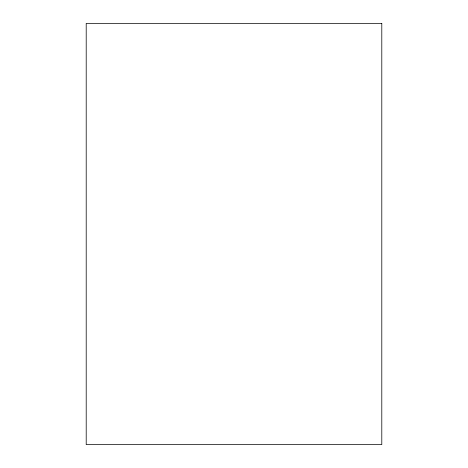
<?xml version="1.0" encoding="UTF-8"?>
<svg xmlns="http://www.w3.org/2000/svg" width="468" height="468" viewBox="0 0 468 468"><rect width="100%" height="100%" fill="white"/><g stroke="black" fill="none" stroke-linecap="round" stroke-linejoin="round"><path stroke-width="0.7" d="M381.794 23.4L86.206 23.4L86.206 444.6L381.794 444.6L381.794 23.4"/></g></svg>
